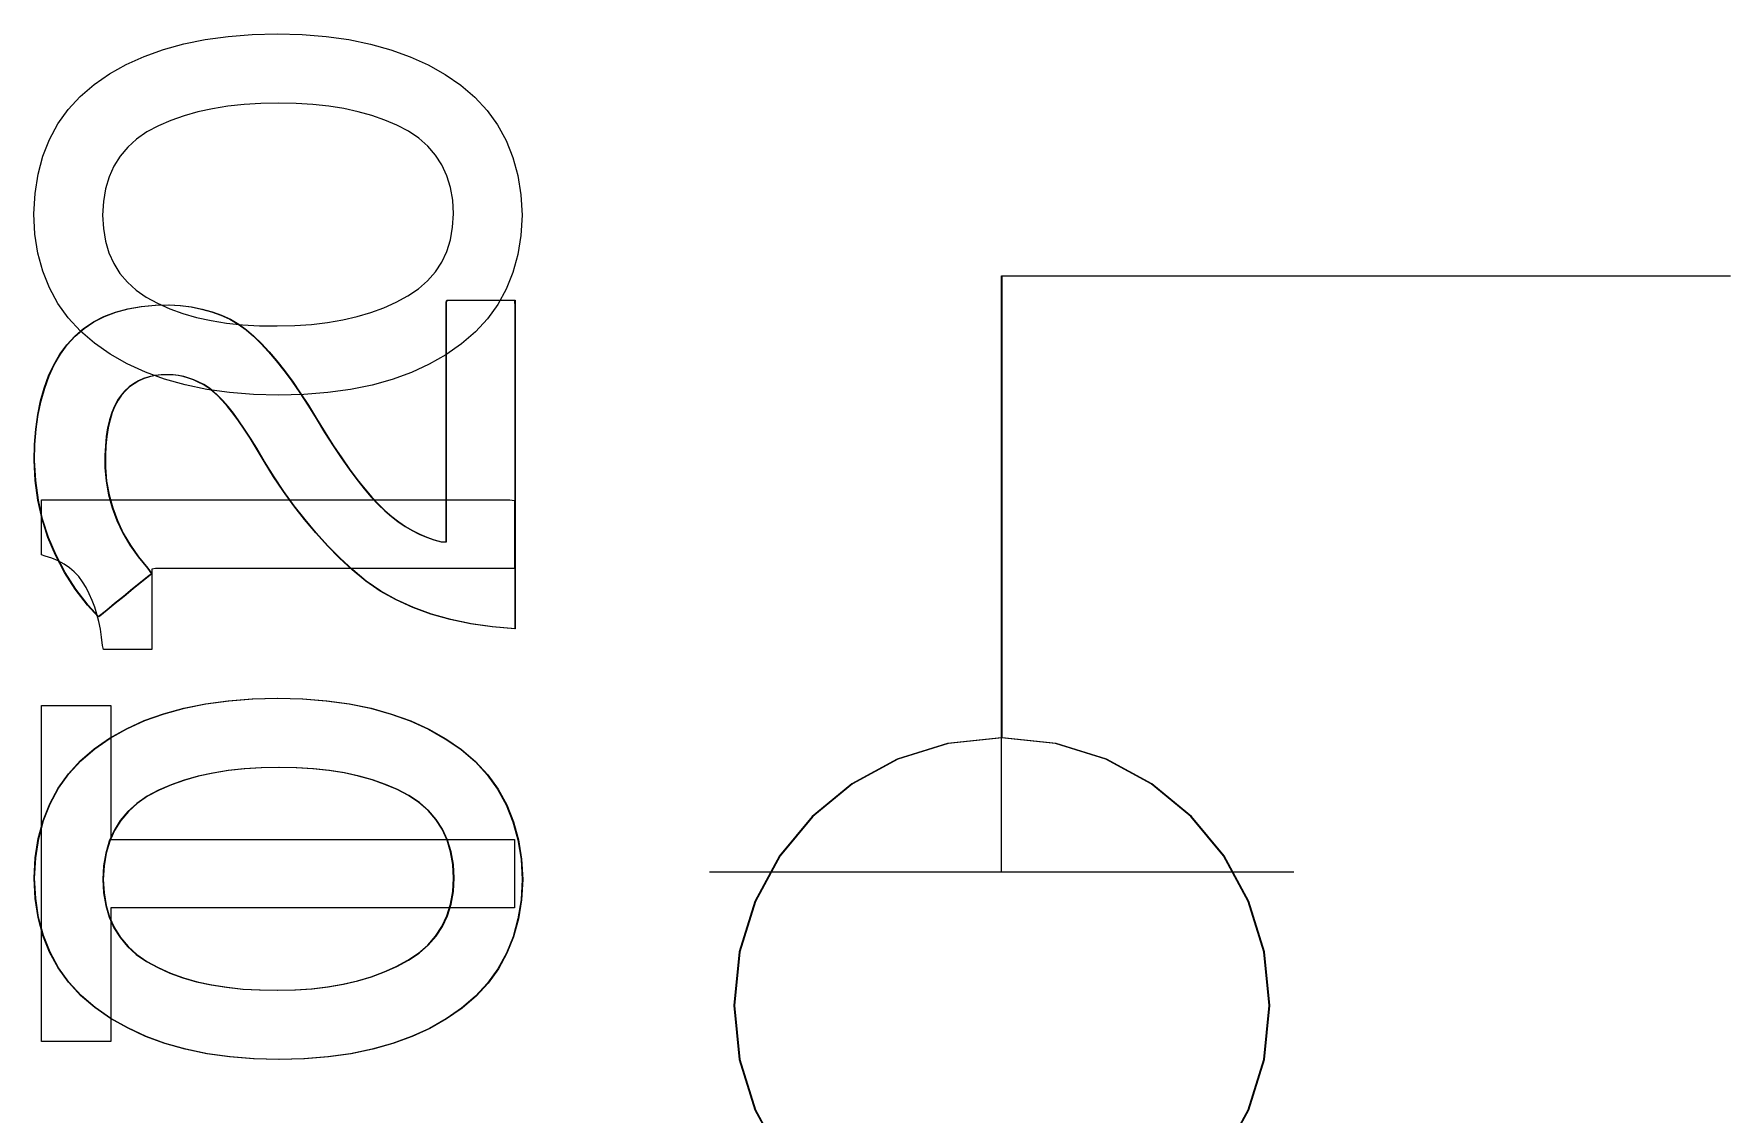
# Model space of a CAD drawing. Extents: x 1 to 47.7, y 0.2 to 35.
# Drawn here: x 34.6095 to 34.9579, y 9.3629 to 9.5849 of the extents above; entities that cross this region are included whole.
import ezdxf

# ---------------------------------------------------------------- set-up
doc = ezdxf.new("R2010")
doc.units = 0
doc.header["$MEASUREMENT"] = 0
for name, color, linetype in [('5_1___24__TARGET_LEDS___12', 7, 'CONTINUOUS'), ('6_2___8__INDEPENDENT_INPUT', 7, 'CONTINUOUS'), ('6_3___8__OPTOISO_INDEPENDE', 7, 'CONTINUOUS'), ('6_4___24__OPTOISO_INDEPEND', 7, 'CONTINUOUS'), ('6_6___8__INDEPENDENT_INPUT', 7, 'CONTINUOUS'), ('6_7___8__OPTOISO_INDEPENDE', 7, 'CONTINUOUS')]:
    doc.layers.add(name, color=color, linetype=linetype)

msp = doc.modelspace()

# ---------------------------------------------------------------- linework, layer by layer
at = {"layer": '5_1___24__TARGET_LEDS___12'}
for points in [[(34.80842, 9.44018), (34.80842, 9.53517), (34.95803, 9.53517)], [(34.85402, 9.35443), (34.85908, 9.36377), (34.86229, 9.37409), (34.8634, 9.38516), (34.86229, 9.39625), (34.85908, 9.40658), (34.85402, 9.41592), (34.8473, 9.42406), (34.83917, 9.43078), (34.82983, 9.43585), (34.8195, 9.43906), (34.80842, 9.44018), (34.79733, 9.43906), (34.787, 9.43585), (34.77765, 9.43078), (34.76951, 9.42406), (34.7628, 9.41592), (34.75772, 9.40658), (34.75452, 9.39625), (34.7534, 9.38516), (34.75452, 9.37409), (34.75772, 9.36377), (34.7628, 9.35443)]]:
    msp.add_lwpolyline(points, dxfattribs=at)
for points in [[(34.70839, 9.46261), (34.70373, 9.46301), (34.6993, 9.46364), (34.69512, 9.46452), (34.69117, 9.46562), (34.68746, 9.46697), (34.68399, 9.46855), (34.68076, 9.47036), (34.67777, 9.47241), (34.67502, 9.4747), (34.67242, 9.47714), (34.66992, 9.47968), (34.66752, 9.48232), (34.66521, 9.48506), (34.66299, 9.4879), (34.66086, 9.49084), (34.65883, 9.49388), (34.65689, 9.49702), (34.65528, 9.49977), (34.65402, 9.5018), (34.6528, 9.50367), (34.65162, 9.50537), (34.65048, 9.50692), (34.64938, 9.5083), (34.64832, 9.50952), (34.64731, 9.51058), (34.64633, 9.51148), (34.64537, 9.51219), (34.64439, 9.5128), (34.64339, 9.51333), (34.64238, 9.51378), (34.64134, 9.51415), (34.64029, 9.51444), (34.63923, 9.51465), (34.63814, 9.51478), (34.63703, 9.51482), (34.63573, 9.51478), (34.63446, 9.51464), (34.63327, 9.51438), (34.63214, 9.51403), (34.63108, 9.51356), (34.63009, 9.51299), (34.62917, 9.51232), (34.62832, 9.51153), (34.62753, 9.51064), (34.6268, 9.50958), (34.62615, 9.50838), (34.6256, 9.50704), (34.62514, 9.50556), (34.62476, 9.50393), (34.62448, 9.50216), (34.62428, 9.50025), (34.62418, 9.4982), (34.62419, 9.49579), (34.62445, 9.49295), (34.62495, 9.49018), (34.62569, 9.48748), (34.62666, 9.48485), (34.62787, 9.48229), (34.62932, 9.47981), (34.63101, 9.47739), (34.63294, 9.47505), (34.63374, 9.47393), (34.63295, 9.47329), (34.6316, 9.47219), (34.62989, 9.4708), (34.62802, 9.46928), (34.62618, 9.46778), (34.62457, 9.46647), (34.62339, 9.46551), (34.62282, 9.46505), (34.62062, 9.4675), (34.6181, 9.47079), (34.61591, 9.47419), (34.61405, 9.47772), (34.61251, 9.48138), (34.6113, 9.48515), (34.61042, 9.48905), (34.60987, 9.49307), (34.60965, 9.49721), (34.60973, 9.50052), (34.60998, 9.50367), (34.61039, 9.50665), (34.61097, 9.50946), (34.61172, 9.5121), (34.61263, 9.51458), (34.6137, 9.51689), (34.61494, 9.51904), (34.61636, 9.52101), (34.61801, 9.52278), (34.61983, 9.52434), (34.62183, 9.52568), (34.62401, 9.52681), (34.62637, 9.52771), (34.6289, 9.5284), (34.63162, 9.52888), (34.63451, 9.52914), (34.63728, 9.52917), (34.63965, 9.52904), (34.64191, 9.52876), (34.64407, 9.52834), (34.64611, 9.52777), (34.64804, 9.52707), (34.64987, 9.52622), (34.65158, 9.52522), (34.65319, 9.52409), (34.65471, 9.52276), (34.65625, 9.52124), (34.65781, 9.51956), (34.65939, 9.5177), (34.66098, 9.51567), (34.6626, 9.51348), (34.66423, 9.51111), (34.66589, 9.50857), (34.66756, 9.50587), (34.66934, 9.50296), (34.67107, 9.50024), (34.67275, 9.49772), (34.67437, 9.4954), (34.67594, 9.49328), (34.67746, 9.49137), (34.67892, 9.48966), (34.68033, 9.48815), (34.68168, 9.48684), (34.68305, 9.48568), (34.68445, 9.48462), (34.68586, 9.48367), (34.6873, 9.48283), (34.68876, 9.48209), (34.69024, 9.48145), (34.69174, 9.48092), (34.69326, 9.4805), (34.69428, 9.48049), (34.69428, 9.48338), (34.69428, 9.48898), (34.69428, 9.49639), (34.69428, 9.50474), (34.69428, 9.51314), (34.69428, 9.5207), (34.69428, 9.52654), (34.69428, 9.52977), (34.69444, 9.53014), (34.69545, 9.53014), (34.69717, 9.53014), (34.69935, 9.53014), (34.70174, 9.53014), (34.70408, 9.53014), (34.70613, 9.53014), (34.70764, 9.53014), (34.70836, 9.53014), (34.70839, 9.52865), (34.70839, 9.52296), (34.70839, 9.51413), (34.70839, 9.50338), (34.70839, 9.4919), (34.70839, 9.48088), (34.70839, 9.47153), (34.70839, 9.46504)], [(34.65963, 9.44835), (34.66477, 9.44822), (34.66968, 9.44783), (34.67435, 9.44718), (34.67878, 9.44627), (34.68297, 9.4451), (34.68693, 9.44367), (34.69064, 9.44198), (34.69412, 9.44003), (34.69735, 9.43781), (34.70024, 9.43534), (34.70274, 9.43262), (34.70488, 9.42965), (34.70664, 9.42643), (34.70802, 9.42297), (34.70904, 9.41926), (34.70968, 9.4153), (34.70995, 9.4111), (34.70968, 9.40694), (34.70905, 9.40302), (34.70804, 9.39934), (34.70667, 9.39592), (34.70492, 9.39273), (34.70281, 9.38979), (34.70033, 9.38709), (34.69747, 9.38463), (34.69429, 9.38243), (34.69087, 9.38048), (34.68719, 9.37879), (34.68327, 9.37736), (34.6791, 9.37619), (34.67467, 9.37528), (34.67, 9.37463), (34.66507, 9.37423), (34.6599, 9.3741), (34.65474, 9.37424), (34.64982, 9.37463), (34.64514, 9.37529), (34.6407, 9.37621), (34.6365, 9.3774), (34.63254, 9.37885), (34.62882, 9.38057), (34.62533, 9.38254), (34.6221, 9.38478), (34.61921, 9.38726), (34.6167, 9.38999), (34.61457, 9.39295), (34.61283, 9.39615), (34.61146, 9.39959), (34.61047, 9.40327), (34.60987, 9.40719), (34.60965, 9.41136), (34.60989, 9.41556), (34.61051, 9.41951), (34.6115, 9.42322), (34.61286, 9.42667), (34.61459, 9.42987), (34.61669, 9.43281), (34.61915, 9.43551), (34.62199, 9.43796), (34.62518, 9.44015), (34.62862, 9.44207), (34.6323, 9.44374), (34.63624, 9.44515), (34.64042, 9.4463), (34.64485, 9.4472), (34.64953, 9.44784), (34.65445, 9.44822)], [(34.6599, 9.43412), (34.65628, 9.43405), (34.65281, 9.43383), (34.6495, 9.43347), (34.64634, 9.43296), (34.64333, 9.4323), (34.64048, 9.4315), (34.63777, 9.43055), (34.63522, 9.42946), (34.63285, 9.4282), (34.63074, 9.42674), (34.62891, 9.42508), (34.62736, 9.42323), (34.62608, 9.42119), (34.62509, 9.41896), (34.62436, 9.41653), (34.62392, 9.41391), (34.62375, 9.4111), (34.62392, 9.40833), (34.62436, 9.40575), (34.62507, 9.40336), (34.62606, 9.40116), (34.62731, 9.39914), (34.62885, 9.39732), (34.63065, 9.39569), (34.63273, 9.39425), (34.63506, 9.39298), (34.63756, 9.39186), (34.64022, 9.3909), (34.64305, 9.39009), (34.64604, 9.38943), (34.64919, 9.38893), (34.65251, 9.38858), (34.65598, 9.38838), (34.65963, 9.38833), (34.66323, 9.38841), (34.66667, 9.38864), (34.66996, 9.38902), (34.67309, 9.38956), (34.67606, 9.39025), (34.67888, 9.39109), (34.68155, 9.39208), (34.68405, 9.39323), (34.68644, 9.39452), (34.68862, 9.39597), (34.69051, 9.39761), (34.69211, 9.39944), (34.69343, 9.40145), (34.69446, 9.40365), (34.69521, 9.40603), (34.69567, 9.4086), (34.69584, 9.41136), (34.69567, 9.41417), (34.69522, 9.41678), (34.69448, 9.4192), (34.69346, 9.42143), (34.69216, 9.42345), (34.69058, 9.42528), (34.68871, 9.42691), (34.68656, 9.42835), (34.68421, 9.42958), (34.68173, 9.43064), (34.67909, 9.43157), (34.67629, 9.43235), (34.67333, 9.43299), (34.67021, 9.43348), (34.66693, 9.43384), (34.6635, 9.43405)]]:
    msp.add_lwpolyline(points, close=True, dxfattribs=at)
at = {"layer": '6_2___8__INDEPENDENT_INPUT'}
for points in [[(34.65949, 9.58488), (34.66464, 9.58475), (34.66955, 9.58436), (34.67422, 9.58371), (34.67865, 9.5828), (34.68284, 9.58163), (34.68679, 9.5802), (34.69051, 9.57851), (34.69399, 9.57656), (34.69722, 9.57434), (34.7001, 9.57187), (34.70261, 9.56914), (34.70474, 9.56618), (34.7065, 9.56296), (34.70789, 9.5595), (34.7089, 9.55579), (34.70954, 9.55183), (34.70981, 9.54763), (34.70955, 9.54347), (34.70891, 9.53955), (34.70791, 9.53587), (34.70653, 9.53244), (34.70479, 9.52926), (34.70267, 9.52632), (34.70019, 9.52362), (34.69734, 9.52116), (34.69416, 9.51895), (34.69073, 9.517), (34.68706, 9.51531), (34.68313, 9.51388), (34.67896, 9.51271), (34.67454, 9.5118), (34.66986, 9.51115), (34.66494, 9.51076), (34.65976, 9.51063), (34.6546, 9.51077), (34.64968, 9.51116), (34.645, 9.51182), (34.64056, 9.51274), (34.63636, 9.51393), (34.6324, 9.51538), (34.62868, 9.51709), (34.6252, 9.51907), (34.62196, 9.52131), (34.61907, 9.52379), (34.61656, 9.52651), (34.61444, 9.52948), (34.61269, 9.53268), (34.61132, 9.53612), (34.61034, 9.5398), (34.60973, 9.54372), (34.60951, 9.54789), (34.60976, 9.55209), (34.61038, 9.55604), (34.61136, 9.55974), (34.61272, 9.5632), (34.61445, 9.5664), (34.61655, 9.56934), (34.61902, 9.57204), (34.62186, 9.57449), (34.62504, 9.57667), (34.62848, 9.5786), (34.63217, 9.58026), (34.6361, 9.58168), (34.64028, 9.58283), (34.64471, 9.58373), (34.64939, 9.58437), (34.65432, 9.58475)], [(34.65976, 9.57065), (34.65614, 9.57058), (34.65268, 9.57036), (34.64936, 9.57), (34.6462, 9.56949), (34.6432, 9.56883), (34.64034, 9.56803), (34.63764, 9.56708), (34.63509, 9.56599), (34.63271, 9.56473), (34.63061, 9.56327), (34.62878, 9.56161), (34.62722, 9.55976), (34.62595, 9.55772), (34.62495, 9.55549), (34.62423, 9.55306), (34.62378, 9.55044), (34.62362, 9.54763), (34.62378, 9.54486), (34.62422, 9.54228), (34.62493, 9.53989), (34.62592, 9.53769), (34.62718, 9.53567), (34.62871, 9.53385), (34.63052, 9.53222), (34.63259, 9.53078), (34.63492, 9.52951), (34.63742, 9.52839), (34.64009, 9.52743), (34.64291, 9.52662), (34.6459, 9.52596), (34.64905, 9.52546), (34.65237, 9.5251), (34.65585, 9.52491), (34.65949, 9.52486), (34.66309, 9.52494), (34.66653, 9.52517), (34.66982, 9.52555), (34.67295, 9.52609), (34.67593, 9.52678), (34.67875, 9.52762), (34.68141, 9.52861), (34.68392, 9.52976), (34.68631, 9.53105), (34.68848, 9.5325), (34.69037, 9.53414), (34.69198, 9.53597), (34.6933, 9.53798), (34.69433, 9.54018), (34.69507, 9.54256), (34.69553, 9.54513), (34.69571, 9.54789), (34.69554, 9.5507), (34.69508, 9.55331), (34.69435, 9.55573), (34.69333, 9.55795), (34.69203, 9.55998), (34.69044, 9.56181), (34.68858, 9.56344), (34.68643, 9.56487), (34.68407, 9.5661), (34.68159, 9.56717), (34.67895, 9.56809), (34.67615, 9.56888), (34.6732, 9.56952), (34.67008, 9.57001), (34.6668, 9.57037), (34.66336, 9.57058)], [(34.70825, 9.47503), (34.7054, 9.47503), (34.69781, 9.47503), (34.68695, 9.47503), (34.67427, 9.47503), (34.66122, 9.47503), (34.64927, 9.47503), (34.63987, 9.47503), (34.63446, 9.47503), (34.63372, 9.47486), (34.63372, 9.47365), (34.63372, 9.47155), (34.63372, 9.46887), (34.63372, 9.46595), (34.63372, 9.4631), (34.63372, 9.46067), (34.63372, 9.45897), (34.63372, 9.45833), (34.63334, 9.45833), (34.63232, 9.45833), (34.63085, 9.45833), (34.62915, 9.45833), (34.62739, 9.45833), (34.62578, 9.45833), (34.62451, 9.45833), (34.62378, 9.45833), (34.62361, 9.4592), (34.62342, 9.46089), (34.62316, 9.46252), (34.62283, 9.46409), (34.62244, 9.46561), (34.62199, 9.46706), (34.62146, 9.46846), (34.62088, 9.4698), (34.62023, 9.47108), (34.61952, 9.47226), (34.61872, 9.47334), (34.61781, 9.47431), (34.61681, 9.47517), (34.61571, 9.47592), (34.61451, 9.47657), (34.61321, 9.47711), (34.61181, 9.47754), (34.61107, 9.47783), (34.61107, 9.47866), (34.61107, 9.4801), (34.61107, 9.48192), (34.61107, 9.48392), (34.61107, 9.48586), (34.61107, 9.48752), (34.61107, 9.48869), (34.61107, 9.48912), (34.61479, 9.48912), (34.62468, 9.48912), (34.63884, 9.48912), (34.65538, 9.48912), (34.67239, 9.48912), (34.68798, 9.48912), (34.70024, 9.48912), (34.70728, 9.48912), (34.70825, 9.48898), (34.70825, 9.48796), (34.70825, 9.48618), (34.70825, 9.48392), (34.70825, 9.48146), (34.70825, 9.47906), (34.70825, 9.477), (34.70825, 9.47557)]]:
    msp.add_lwpolyline(points, close=True, dxfattribs=at)
for points in [[(34.80829, 9.41269), (34.80829, 9.53519), (34.95794, 9.53519)], [(34.62531, 9.41934), (34.70825, 9.41934), (34.70825, 9.40525), (34.62531, 9.40525), (34.62531, 9.37778), (34.61107, 9.37778), (34.61107, 9.44683), (34.62531, 9.44683), (34.62531, 9.41934)], [(34.7483, 9.41269), (34.8683, 9.41269)]]:
    msp.add_lwpolyline(points, dxfattribs=at)
at = {"layer": '6_3___8__OPTOISO_INDEPENDE'}
for points in [[(34.65949, 9.58488), (34.66464, 9.58475), (34.66955, 9.58436), (34.67422, 9.58371), (34.67865, 9.5828), (34.68284, 9.58163), (34.68679, 9.5802), (34.69051, 9.57851), (34.69399, 9.57656), (34.69722, 9.57434), (34.7001, 9.57187), (34.70261, 9.56914), (34.70474, 9.56618), (34.7065, 9.56296), (34.70789, 9.5595), (34.7089, 9.55579), (34.70954, 9.55183), (34.70981, 9.54763), (34.70955, 9.54347), (34.70891, 9.53955), (34.70791, 9.53587), (34.70653, 9.53244), (34.70479, 9.52926), (34.70267, 9.52632), (34.70019, 9.52362), (34.69734, 9.52116), (34.69416, 9.51895), (34.69073, 9.517), (34.68706, 9.51531), (34.68313, 9.51388), (34.67896, 9.51271), (34.67454, 9.5118), (34.66986, 9.51115), (34.66494, 9.51076), (34.65976, 9.51063), (34.6546, 9.51077), (34.64968, 9.51116), (34.645, 9.51182), (34.64056, 9.51274), (34.63636, 9.51393), (34.6324, 9.51538), (34.62868, 9.51709), (34.6252, 9.51907), (34.62196, 9.52131), (34.61907, 9.52379), (34.61656, 9.52651), (34.61444, 9.52948), (34.61269, 9.53268), (34.61132, 9.53612), (34.61034, 9.5398), (34.60973, 9.54372), (34.60951, 9.54789), (34.60976, 9.55209), (34.61038, 9.55604), (34.61136, 9.55974), (34.61272, 9.5632), (34.61445, 9.5664), (34.61655, 9.56934), (34.61902, 9.57204), (34.62186, 9.57449), (34.62504, 9.57667), (34.62848, 9.5786), (34.63217, 9.58026), (34.6361, 9.58168), (34.64028, 9.58283), (34.64471, 9.58373), (34.64939, 9.58437), (34.65432, 9.58475)], [(34.65976, 9.57065), (34.65614, 9.57058), (34.65268, 9.57036), (34.64936, 9.57), (34.6462, 9.56949), (34.6432, 9.56883), (34.64034, 9.56803), (34.63764, 9.56708), (34.63509, 9.56599), (34.63271, 9.56473), (34.63061, 9.56327), (34.62878, 9.56161), (34.62722, 9.55976), (34.62595, 9.55772), (34.62495, 9.55549), (34.62423, 9.55306), (34.62378, 9.55044), (34.62362, 9.54763), (34.62378, 9.54486), (34.62422, 9.54228), (34.62493, 9.53989), (34.62592, 9.53769), (34.62718, 9.53567), (34.62871, 9.53385), (34.63052, 9.53222), (34.63259, 9.53078), (34.63492, 9.52951), (34.63742, 9.52839), (34.64009, 9.52743), (34.64291, 9.52662), (34.6459, 9.52596), (34.64905, 9.52546), (34.65237, 9.5251), (34.65585, 9.52491), (34.65949, 9.52486), (34.66309, 9.52494), (34.66653, 9.52517), (34.66982, 9.52555), (34.67295, 9.52609), (34.67593, 9.52678), (34.67875, 9.52762), (34.68141, 9.52861), (34.68392, 9.52976), (34.68631, 9.53105), (34.68848, 9.5325), (34.69037, 9.53414), (34.69198, 9.53597), (34.6933, 9.53798), (34.69433, 9.54018), (34.69507, 9.54256), (34.69553, 9.54513), (34.69571, 9.54789), (34.69554, 9.5507), (34.69508, 9.55331), (34.69435, 9.55573), (34.69333, 9.55795), (34.69203, 9.55998), (34.69044, 9.56181), (34.68858, 9.56344), (34.68643, 9.56487), (34.68407, 9.5661), (34.68159, 9.56717), (34.67895, 9.56809), (34.67615, 9.56888), (34.6732, 9.56952), (34.67008, 9.57001), (34.6668, 9.57037), (34.66336, 9.57058)], [(34.70825, 9.47503), (34.7054, 9.47503), (34.69781, 9.47503), (34.68695, 9.47503), (34.67427, 9.47503), (34.66122, 9.47503), (34.64927, 9.47503), (34.63987, 9.47503), (34.63446, 9.47503), (34.63372, 9.47486), (34.63372, 9.47365), (34.63372, 9.47155), (34.63372, 9.46887), (34.63372, 9.46595), (34.63372, 9.4631), (34.63372, 9.46067), (34.63372, 9.45897), (34.63372, 9.45833), (34.63334, 9.45833), (34.63232, 9.45833), (34.63085, 9.45833), (34.62915, 9.45833), (34.62739, 9.45833), (34.62578, 9.45833), (34.62451, 9.45833), (34.62378, 9.45833), (34.62361, 9.4592), (34.62342, 9.46089), (34.62316, 9.46252), (34.62283, 9.46409), (34.62244, 9.46561), (34.62199, 9.46706), (34.62146, 9.46846), (34.62088, 9.4698), (34.62023, 9.47108), (34.61952, 9.47226), (34.61872, 9.47334), (34.61781, 9.47431), (34.61681, 9.47517), (34.61571, 9.47592), (34.61451, 9.47657), (34.61321, 9.47711), (34.61181, 9.47754), (34.61107, 9.47783), (34.61107, 9.47866), (34.61107, 9.4801), (34.61107, 9.48192), (34.61107, 9.48392), (34.61107, 9.48586), (34.61107, 9.48752), (34.61107, 9.48869), (34.61107, 9.48912), (34.61479, 9.48912), (34.62468, 9.48912), (34.63884, 9.48912), (34.65538, 9.48912), (34.67239, 9.48912), (34.68798, 9.48912), (34.70024, 9.48912), (34.70728, 9.48912), (34.70825, 9.48898), (34.70825, 9.48796), (34.70825, 9.48618), (34.70825, 9.48392), (34.70825, 9.48146), (34.70825, 9.47906), (34.70825, 9.477), (34.70825, 9.47557)]]:
    msp.add_lwpolyline(points, close=True, dxfattribs=at)
for points in [[(34.80829, 9.41268), (34.80829, 9.53519), (34.95794, 9.53519)], [(34.62531, 9.41934), (34.70825, 9.41934), (34.70825, 9.40525), (34.62531, 9.40525), (34.62531, 9.37778), (34.61107, 9.37778), (34.61107, 9.44683), (34.62531, 9.44683), (34.62531, 9.41934)], [(34.7483, 9.41268), (34.8683, 9.41268)]]:
    msp.add_lwpolyline(points, dxfattribs=at)
at = {"layer": '6_4___24__OPTOISO_INDEPEND'}
for points in [[(34.80829, 9.44018), (34.80829, 9.53517), (34.95794, 9.53517)], [(34.85389, 9.35443), (34.85895, 9.36377), (34.86216, 9.37409), (34.86327, 9.38516), (34.86216, 9.39625), (34.85895, 9.40658), (34.85389, 9.41592), (34.84717, 9.42406), (34.83904, 9.43078), (34.8297, 9.43585), (34.81937, 9.43906), (34.80829, 9.44018), (34.7972, 9.43906), (34.78687, 9.43585), (34.77752, 9.43078), (34.76938, 9.42406), (34.76267, 9.41592), (34.75759, 9.40658), (34.75439, 9.39625), (34.75327, 9.38516), (34.75439, 9.37409), (34.75759, 9.36377), (34.76267, 9.35443)]]:
    msp.add_lwpolyline(points, dxfattribs=at)
for points in [[(34.70828, 9.46261), (34.70362, 9.46301), (34.6992, 9.46364), (34.69501, 9.46452), (34.69106, 9.46562), (34.68736, 9.46697), (34.68389, 9.46855), (34.68065, 9.47036), (34.67766, 9.47241), (34.67491, 9.4747), (34.67231, 9.47714), (34.66982, 9.47968), (34.66741, 9.48232), (34.6651, 9.48506), (34.66288, 9.4879), (34.66076, 9.49084), (34.65872, 9.49388), (34.65678, 9.49702), (34.65517, 9.49977), (34.65391, 9.5018), (34.65269, 9.50367), (34.65151, 9.50537), (34.65037, 9.50692), (34.64927, 9.5083), (34.64821, 9.50952), (34.6472, 9.51058), (34.64622, 9.51148), (34.64526, 9.51219), (34.64428, 9.5128), (34.64328, 9.51333), (34.64227, 9.51378), (34.64124, 9.51415), (34.64018, 9.51444), (34.63912, 9.51465), (34.63803, 9.51478), (34.63692, 9.51482), (34.63562, 9.51478), (34.63436, 9.51464), (34.63316, 9.51438), (34.63203, 9.51403), (34.63097, 9.51356), (34.62998, 9.51299), (34.62906, 9.51232), (34.62821, 9.51153), (34.62742, 9.51064), (34.62669, 9.50958), (34.62605, 9.50838), (34.62549, 9.50704), (34.62503, 9.50556), (34.62465, 9.50393), (34.62437, 9.50216), (34.62418, 9.50025), (34.62407, 9.4982), (34.62408, 9.49579), (34.62434, 9.49295), (34.62484, 9.49018), (34.62558, 9.48748), (34.62655, 9.48485), (34.62776, 9.48229), (34.62921, 9.47981), (34.6309, 9.47739), (34.63283, 9.47505), (34.63363, 9.47393), (34.63284, 9.47329), (34.63149, 9.47219), (34.62979, 9.4708), (34.62791, 9.46928), (34.62607, 9.46778), (34.62446, 9.46647), (34.62328, 9.46551), (34.62272, 9.46505), (34.62051, 9.4675), (34.61799, 9.47079), (34.6158, 9.47419), (34.61394, 9.47772), (34.6124, 9.48138), (34.6112, 9.48515), (34.61031, 9.48905), (34.60976, 9.49307), (34.60954, 9.49721), (34.60962, 9.50052), (34.60987, 9.50367), (34.61028, 9.50665), (34.61086, 9.50946), (34.61161, 9.5121), (34.61252, 9.51458), (34.61359, 9.51689), (34.61483, 9.51904), (34.61625, 9.52101), (34.6179, 9.52278), (34.61972, 9.52434), (34.62172, 9.52568), (34.6239, 9.52681), (34.62626, 9.52771), (34.62879, 9.5284), (34.63151, 9.52888), (34.6344, 9.52914), (34.63717, 9.52917), (34.63954, 9.52904), (34.6418, 9.52876), (34.64396, 9.52834), (34.646, 9.52777), (34.64793, 9.52707), (34.64976, 9.52622), (34.65147, 9.52522), (34.65308, 9.52409), (34.65461, 9.52276), (34.65614, 9.52124), (34.6577, 9.51956), (34.65928, 9.5177), (34.66087, 9.51567), (34.66249, 9.51348), (34.66413, 9.51111), (34.66578, 9.50857), (34.66746, 9.50587), (34.66923, 9.50296), (34.67096, 9.50024), (34.67264, 9.49772), (34.67427, 9.4954), (34.67584, 9.49328), (34.67735, 9.49137), (34.67881, 9.48966), (34.68022, 9.48815), (34.68157, 9.48684), (34.68295, 9.48568), (34.68434, 9.48462), (34.68576, 9.48367), (34.68719, 9.48283), (34.68865, 9.48209), (34.69013, 9.48145), (34.69163, 9.48092), (34.69315, 9.4805), (34.69417, 9.48049), (34.69417, 9.48338), (34.69417, 9.48898), (34.69417, 9.49639), (34.69417, 9.50474), (34.69417, 9.51314), (34.69417, 9.5207), (34.69417, 9.52654), (34.69417, 9.52977), (34.69434, 9.53014), (34.69535, 9.53014), (34.69706, 9.53014), (34.69924, 9.53014), (34.70163, 9.53014), (34.70397, 9.53014), (34.70602, 9.53014), (34.70753, 9.53014), (34.70825, 9.53014), (34.70828, 9.52865), (34.70828, 9.52296), (34.70828, 9.51413), (34.70828, 9.50338), (34.70828, 9.4919), (34.70828, 9.48088), (34.70828, 9.47153), (34.70828, 9.46504)], [(34.65952, 9.44835), (34.66467, 9.44822), (34.66957, 9.44783), (34.67424, 9.44718), (34.67867, 9.44627), (34.68287, 9.4451), (34.68682, 9.44367), (34.69054, 9.44198), (34.69402, 9.44003), (34.69725, 9.43781), (34.70013, 9.43534), (34.70263, 9.43262), (34.70477, 9.42965), (34.70653, 9.42643), (34.70792, 9.42297), (34.70893, 9.41926), (34.70957, 9.4153), (34.70984, 9.4111), (34.70957, 9.40694), (34.70894, 9.40302), (34.70793, 9.39934), (34.70656, 9.39592), (34.70481, 9.39273), (34.7027, 9.38979), (34.70022, 9.38709), (34.69737, 9.38463), (34.69418, 9.38243), (34.69076, 9.38048), (34.68708, 9.37879), (34.68316, 9.37736), (34.67899, 9.37619), (34.67456, 9.37528), (34.66989, 9.37463), (34.66496, 9.37423), (34.65979, 9.3741), (34.65463, 9.37424), (34.64971, 9.37463), (34.64503, 9.37529), (34.64059, 9.37621), (34.63639, 9.3774), (34.63243, 9.37885), (34.62871, 9.38057), (34.62523, 9.38254), (34.62199, 9.38478), (34.6191, 9.38726), (34.61659, 9.38999), (34.61446, 9.39295), (34.61272, 9.39615), (34.61135, 9.39959), (34.61037, 9.40327), (34.60976, 9.40719), (34.60954, 9.41136), (34.60979, 9.41556), (34.6104, 9.41951), (34.61139, 9.42322), (34.61275, 9.42667), (34.61448, 9.42987), (34.61658, 9.43281), (34.61904, 9.43551), (34.62188, 9.43796), (34.62507, 9.44015), (34.62851, 9.44207), (34.63219, 9.44374), (34.63613, 9.44515), (34.64031, 9.4463), (34.64474, 9.4472), (34.64942, 9.44784), (34.65434, 9.44822)], [(34.65979, 9.43412), (34.65617, 9.43405), (34.6527, 9.43383), (34.64939, 9.43347), (34.64623, 9.43296), (34.64322, 9.4323), (34.64037, 9.4315), (34.63767, 9.43055), (34.63512, 9.42946), (34.63274, 9.4282), (34.63063, 9.42674), (34.6288, 9.42508), (34.62725, 9.42323), (34.62598, 9.42119), (34.62498, 9.41896), (34.62426, 9.41653), (34.62381, 9.41391), (34.62364, 9.4111), (34.62381, 9.40833), (34.62425, 9.40575), (34.62496, 9.40336), (34.62595, 9.40116), (34.62721, 9.39914), (34.62874, 9.39732), (34.63054, 9.39569), (34.63262, 9.39425), (34.63495, 9.39298), (34.63745, 9.39186), (34.64011, 9.3909), (34.64294, 9.39009), (34.64593, 9.38943), (34.64908, 9.38893), (34.6524, 9.38858), (34.65588, 9.38838), (34.65952, 9.38833), (34.66312, 9.38841), (34.66656, 9.38864), (34.66985, 9.38902), (34.67298, 9.38956), (34.67596, 9.39025), (34.67877, 9.39109), (34.68144, 9.39208), (34.68395, 9.39323), (34.68633, 9.39452), (34.68851, 9.39597), (34.6904, 9.39761), (34.692, 9.39944), (34.69332, 9.40145), (34.69436, 9.40365), (34.6951, 9.40603), (34.69556, 9.4086), (34.69573, 9.41136), (34.69556, 9.41417), (34.69511, 9.41678), (34.69437, 9.4192), (34.69336, 9.42143), (34.69206, 9.42345), (34.69047, 9.42528), (34.68861, 9.42691), (34.68646, 9.42835), (34.6841, 9.42958), (34.68162, 9.43064), (34.67898, 9.43157), (34.67618, 9.43235), (34.67322, 9.43299), (34.6701, 9.43348), (34.66682, 9.43384), (34.66339, 9.43405)]]:
    msp.add_lwpolyline(points, close=True, dxfattribs=at)
at = {"layer": '6_6___8__INDEPENDENT_INPUT'}
for points in [[(34.65949, 9.58488), (34.66464, 9.58475), (34.66955, 9.58436), (34.67422, 9.58371), (34.67865, 9.5828), (34.68284, 9.58163), (34.68679, 9.5802), (34.69051, 9.57851), (34.69399, 9.57656), (34.69722, 9.57434), (34.7001, 9.57187), (34.70261, 9.56914), (34.70474, 9.56618), (34.7065, 9.56296), (34.70789, 9.5595), (34.7089, 9.55579), (34.70954, 9.55183), (34.70981, 9.54763), (34.70955, 9.54347), (34.70891, 9.53955), (34.70791, 9.53587), (34.70653, 9.53244), (34.70479, 9.52926), (34.70267, 9.52632), (34.70019, 9.52362), (34.69734, 9.52116), (34.69416, 9.51895), (34.69073, 9.517), (34.68706, 9.51531), (34.68313, 9.51388), (34.67896, 9.51271), (34.67454, 9.5118), (34.66986, 9.51115), (34.66494, 9.51076), (34.65976, 9.51063), (34.6546, 9.51077), (34.64968, 9.51116), (34.645, 9.51182), (34.64056, 9.51274), (34.63636, 9.51393), (34.6324, 9.51538), (34.62868, 9.51709), (34.6252, 9.51907), (34.62196, 9.52131), (34.61907, 9.52379), (34.61656, 9.52651), (34.61444, 9.52948), (34.61269, 9.53268), (34.61132, 9.53612), (34.61034, 9.5398), (34.60973, 9.54372), (34.60951, 9.54789), (34.60976, 9.55209), (34.61038, 9.55604), (34.61136, 9.55974), (34.61272, 9.5632), (34.61445, 9.5664), (34.61655, 9.56934), (34.61902, 9.57204), (34.62186, 9.57449), (34.62504, 9.57667), (34.62848, 9.5786), (34.63217, 9.58026), (34.6361, 9.58168), (34.64028, 9.58283), (34.64471, 9.58373), (34.64939, 9.58437), (34.65432, 9.58475)], [(34.65976, 9.57065), (34.65614, 9.57058), (34.65268, 9.57036), (34.64936, 9.57), (34.6462, 9.56949), (34.6432, 9.56883), (34.64034, 9.56803), (34.63764, 9.56708), (34.63509, 9.56599), (34.63271, 9.56473), (34.63061, 9.56327), (34.62878, 9.56161), (34.62722, 9.55976), (34.62595, 9.55772), (34.62495, 9.55549), (34.62423, 9.55306), (34.62378, 9.55044), (34.62362, 9.54763), (34.62378, 9.54486), (34.62422, 9.54228), (34.62493, 9.53989), (34.62592, 9.53769), (34.62718, 9.53567), (34.62871, 9.53385), (34.63052, 9.53222), (34.63259, 9.53078), (34.63492, 9.52951), (34.63742, 9.52839), (34.64009, 9.52743), (34.64291, 9.52662), (34.6459, 9.52596), (34.64905, 9.52546), (34.65237, 9.5251), (34.65585, 9.52491), (34.65949, 9.52486), (34.66309, 9.52494), (34.66653, 9.52517), (34.66982, 9.52555), (34.67295, 9.52609), (34.67593, 9.52678), (34.67875, 9.52762), (34.68141, 9.52861), (34.68392, 9.52976), (34.68631, 9.53105), (34.68848, 9.5325), (34.69037, 9.53414), (34.69198, 9.53597), (34.6933, 9.53798), (34.69433, 9.54018), (34.69507, 9.54256), (34.69553, 9.54513), (34.69571, 9.54789), (34.69554, 9.5507), (34.69508, 9.55331), (34.69435, 9.55573), (34.69333, 9.55795), (34.69203, 9.55998), (34.69044, 9.56181), (34.68858, 9.56344), (34.68643, 9.56487), (34.68407, 9.5661), (34.68159, 9.56717), (34.67895, 9.56809), (34.67615, 9.56888), (34.6732, 9.56952), (34.67008, 9.57001), (34.6668, 9.57037), (34.66336, 9.57058)], [(34.70825, 9.47503), (34.7054, 9.47503), (34.69781, 9.47503), (34.68695, 9.47503), (34.67427, 9.47503), (34.66122, 9.47503), (34.64927, 9.47503), (34.63987, 9.47503), (34.63446, 9.47503), (34.63372, 9.47486), (34.63372, 9.47365), (34.63372, 9.47155), (34.63372, 9.46887), (34.63372, 9.46595), (34.63372, 9.4631), (34.63372, 9.46067), (34.63372, 9.45897), (34.63372, 9.45833), (34.63334, 9.45833), (34.63232, 9.45833), (34.63085, 9.45833), (34.62915, 9.45833), (34.62739, 9.45833), (34.62578, 9.45833), (34.62451, 9.45833), (34.62378, 9.45833), (34.62361, 9.4592), (34.62342, 9.46089), (34.62316, 9.46252), (34.62283, 9.46409), (34.62244, 9.46561), (34.62199, 9.46706), (34.62146, 9.46846), (34.62088, 9.4698), (34.62023, 9.47108), (34.61952, 9.47226), (34.61872, 9.47334), (34.61781, 9.47431), (34.61681, 9.47517), (34.61571, 9.47592), (34.61451, 9.47657), (34.61321, 9.47711), (34.61181, 9.47754), (34.61107, 9.47783), (34.61107, 9.47866), (34.61107, 9.4801), (34.61107, 9.48192), (34.61107, 9.48392), (34.61107, 9.48586), (34.61107, 9.48752), (34.61107, 9.48869), (34.61107, 9.48912), (34.61479, 9.48912), (34.62468, 9.48912), (34.63884, 9.48912), (34.65538, 9.48912), (34.67239, 9.48912), (34.68798, 9.48912), (34.70024, 9.48912), (34.70728, 9.48912), (34.70825, 9.48898), (34.70825, 9.48796), (34.70825, 9.48618), (34.70825, 9.48392), (34.70825, 9.48146), (34.70825, 9.47906), (34.70825, 9.477), (34.70825, 9.47557)]]:
    msp.add_lwpolyline(points, close=True, dxfattribs=at)
for points in [[(34.80829, 9.41269), (34.80829, 9.53519), (34.95794, 9.53519)], [(34.62531, 9.41934), (34.70825, 9.41934), (34.70825, 9.40525), (34.62531, 9.40525), (34.62531, 9.37778), (34.61107, 9.37778), (34.61107, 9.44683), (34.62531, 9.44683), (34.62531, 9.41934)], [(34.7483, 9.41269), (34.8683, 9.41269)]]:
    msp.add_lwpolyline(points, dxfattribs=at)
at = {"layer": '6_7___8__OPTOISO_INDEPENDE'}
for points in [[(34.65949, 9.58488), (34.66464, 9.58475), (34.66955, 9.58436), (34.67422, 9.58371), (34.67865, 9.5828), (34.68284, 9.58163), (34.68679, 9.5802), (34.69051, 9.57851), (34.69399, 9.57656), (34.69722, 9.57434), (34.7001, 9.57187), (34.70261, 9.56914), (34.70474, 9.56618), (34.7065, 9.56296), (34.70789, 9.5595), (34.7089, 9.55579), (34.70954, 9.55183), (34.70981, 9.54763), (34.70955, 9.54347), (34.70891, 9.53955), (34.70791, 9.53587), (34.70653, 9.53244), (34.70479, 9.52926), (34.70267, 9.52632), (34.70019, 9.52362), (34.69734, 9.52116), (34.69416, 9.51895), (34.69073, 9.517), (34.68706, 9.51531), (34.68313, 9.51388), (34.67896, 9.51271), (34.67454, 9.5118), (34.66986, 9.51115), (34.66494, 9.51076), (34.65976, 9.51063), (34.6546, 9.51077), (34.64968, 9.51116), (34.645, 9.51182), (34.64056, 9.51274), (34.63636, 9.51393), (34.6324, 9.51538), (34.62868, 9.51709), (34.6252, 9.51907), (34.62196, 9.52131), (34.61907, 9.52379), (34.61656, 9.52651), (34.61444, 9.52948), (34.61269, 9.53268), (34.61132, 9.53612), (34.61034, 9.5398), (34.60973, 9.54372), (34.60951, 9.54789), (34.60976, 9.55209), (34.61038, 9.55604), (34.61136, 9.55974), (34.61272, 9.5632), (34.61445, 9.5664), (34.61655, 9.56934), (34.61902, 9.57204), (34.62186, 9.57449), (34.62504, 9.57667), (34.62848, 9.5786), (34.63217, 9.58026), (34.6361, 9.58168), (34.64028, 9.58283), (34.64471, 9.58373), (34.64939, 9.58437), (34.65432, 9.58475)], [(34.65976, 9.57065), (34.65614, 9.57058), (34.65268, 9.57036), (34.64936, 9.57), (34.6462, 9.56949), (34.6432, 9.56883), (34.64034, 9.56803), (34.63764, 9.56708), (34.63509, 9.56599), (34.63271, 9.56473), (34.63061, 9.56327), (34.62878, 9.56161), (34.62722, 9.55976), (34.62595, 9.55772), (34.62495, 9.55549), (34.62423, 9.55306), (34.62378, 9.55044), (34.62362, 9.54763), (34.62378, 9.54486), (34.62422, 9.54228), (34.62493, 9.53989), (34.62592, 9.53769), (34.62718, 9.53567), (34.62871, 9.53385), (34.63052, 9.53222), (34.63259, 9.53078), (34.63492, 9.52951), (34.63742, 9.52839), (34.64009, 9.52743), (34.64291, 9.52662), (34.6459, 9.52596), (34.64905, 9.52546), (34.65237, 9.5251), (34.65585, 9.52491), (34.65949, 9.52486), (34.66309, 9.52494), (34.66653, 9.52517), (34.66982, 9.52555), (34.67295, 9.52609), (34.67593, 9.52678), (34.67875, 9.52762), (34.68141, 9.52861), (34.68392, 9.52976), (34.68631, 9.53105), (34.68848, 9.5325), (34.69037, 9.53414), (34.69198, 9.53597), (34.6933, 9.53798), (34.69433, 9.54018), (34.69507, 9.54256), (34.69553, 9.54513), (34.69571, 9.54789), (34.69554, 9.5507), (34.69508, 9.55331), (34.69435, 9.55573), (34.69333, 9.55795), (34.69203, 9.55998), (34.69044, 9.56181), (34.68858, 9.56344), (34.68643, 9.56487), (34.68407, 9.5661), (34.68159, 9.56717), (34.67895, 9.56809), (34.67615, 9.56888), (34.6732, 9.56952), (34.67008, 9.57001), (34.6668, 9.57037), (34.66336, 9.57058)], [(34.70825, 9.47503), (34.7054, 9.47503), (34.69781, 9.47503), (34.68695, 9.47503), (34.67427, 9.47503), (34.66122, 9.47503), (34.64927, 9.47503), (34.63987, 9.47503), (34.63446, 9.47503), (34.63372, 9.47486), (34.63372, 9.47365), (34.63372, 9.47155), (34.63372, 9.46887), (34.63372, 9.46595), (34.63372, 9.4631), (34.63372, 9.46067), (34.63372, 9.45897), (34.63372, 9.45833), (34.63334, 9.45833), (34.63232, 9.45833), (34.63085, 9.45833), (34.62915, 9.45833), (34.62739, 9.45833), (34.62578, 9.45833), (34.62451, 9.45833), (34.62378, 9.45833), (34.62361, 9.4592), (34.62342, 9.46089), (34.62316, 9.46252), (34.62283, 9.46409), (34.62244, 9.46561), (34.62199, 9.46706), (34.62146, 9.46846), (34.62088, 9.4698), (34.62023, 9.47108), (34.61952, 9.47226), (34.61872, 9.47334), (34.61781, 9.47431), (34.61681, 9.47517), (34.61571, 9.47592), (34.61451, 9.47657), (34.61321, 9.47711), (34.61181, 9.47754), (34.61107, 9.47783), (34.61107, 9.47866), (34.61107, 9.4801), (34.61107, 9.48192), (34.61107, 9.48392), (34.61107, 9.48586), (34.61107, 9.48752), (34.61107, 9.48869), (34.61107, 9.48912), (34.61479, 9.48912), (34.62468, 9.48912), (34.63884, 9.48912), (34.65538, 9.48912), (34.67239, 9.48912), (34.68798, 9.48912), (34.70024, 9.48912), (34.70728, 9.48912), (34.70825, 9.48898), (34.70825, 9.48796), (34.70825, 9.48618), (34.70825, 9.48392), (34.70825, 9.48146), (34.70825, 9.47906), (34.70825, 9.477), (34.70825, 9.47557)]]:
    msp.add_lwpolyline(points, close=True, dxfattribs=at)
for points in [[(34.80829, 9.41268), (34.80829, 9.53519), (34.95794, 9.53519)], [(34.62531, 9.41934), (34.70825, 9.41934), (34.70825, 9.40525), (34.62531, 9.40525), (34.62531, 9.37778), (34.61107, 9.37778), (34.61107, 9.44683), (34.62531, 9.44683), (34.62531, 9.41934)], [(34.7483, 9.41268), (34.8683, 9.41268)]]:
    msp.add_lwpolyline(points, dxfattribs=at)

doc.saveas('drawing.dxf')
